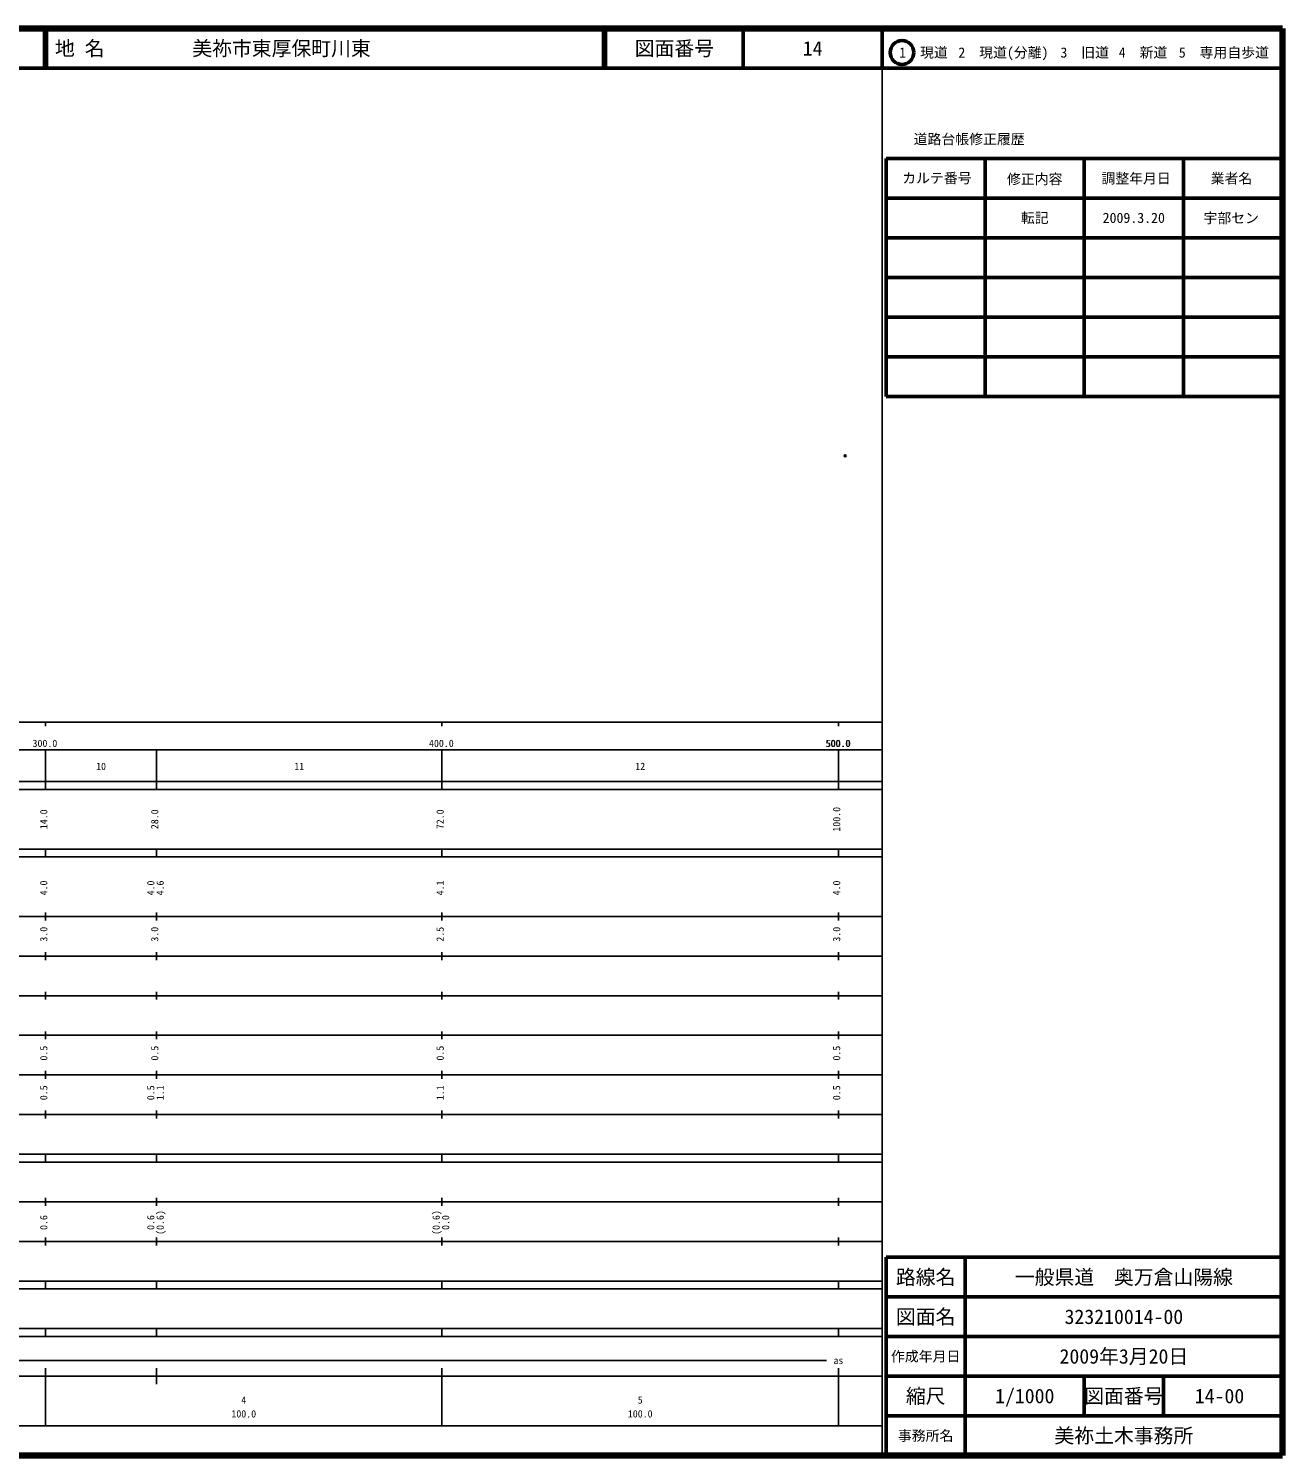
# Model space of a CAD drawing. Units: millimetres on the paper. Extents: x 40 to 680, y 20 to 380.
# Drawn here: x 363.7 to 680, y 20 to 380 of the extents above; entities that cross this region are included whole.
import ezdxf
from ezdxf.enums import TextEntityAlignment as Align

# ---------------------------------------------------------------- set-up
doc = ezdxf.new("R2010")
doc.units = ezdxf.units.MM
doc.header["$PDMODE"] = 32
doc.header["$PDSIZE"] = 0.5
doc.layers.add('M-OTRS', color=6, linetype='Continuous')
doc.layers.add('M-TTL-TXT', color=7, linetype='Continuous')
for name, color, linetype, lineweight in [('M-TTL', 2, 'Continuous', 140), ('M-TTL-BAND', 7, 'Continuous', 25), ('M-TTL-FRAM', 2, 'Continuous', 50), ('M-TTL-LINE', 7, 'Continuous', 50)]:
    doc.layers.add(name, color=color, linetype=linetype, lineweight=lineweight)
doc.styles.add('ＭＳ ゴシック', font='')
doc.styles.get('ＭＳ ゴシック').set_extended_font_data('MS Gothic')

msp = doc.modelspace()

# ---------------------------------------------------------------- linework, layer by layer
at = {"layer": 'M-OTRS'}
msp.add_point((569.7, 272.175), dxfattribs=at)
at = {"layer": 'M-TTL'}
for p, q in [((680, 380), (40, 380)), ((680, 20), (680, 380)), ((40, 20), (680, 20))]:
    msp.add_line(p, q, dxfattribs=at)
at = {"layer": 'M-TTL-BAND'}
for p, q in [((579, 20), (579, 370)), ((40, 205), (579, 205)), ((368, 205), (368, 204)), ((468, 205), (468, 204)), ((568, 205), (568, 204)), ((68, 198), (579, 198)), ((368, 188), (368, 198)), ((396, 188), (396, 198)), ((468, 188), (468, 198)), ((568, 188), (568, 198)), ((40, 190), (579, 190)), ((40, 188), (579, 188)), ((40, 173), (579, 173)), ((368, 171), (368, 173)), ((396, 171), (396, 173)), ((468, 171), (468, 173)), ((568, 171), (568, 173)), ((40, 171), (579, 171)), ((40, 156), (579, 156)), ((368, 155), (368, 157)), ((396, 155), (396, 157)), ((468, 155), (468, 157)), ((568, 155), (568, 157)), ((46, 146), (579, 146)), ((368, 145), (368, 147)), ((396, 145), (396, 147)), ((468, 145), (468, 147)), ((568, 145), (568, 147)), ((368, 135), (368, 137)), ((396, 135), (396, 137)), ((468, 135), (468, 137)), ((568, 135), (568, 137)), ((52, 136), (579, 136)), ((46, 126), (579, 126)), ((368, 125), (368, 127)), ((396, 125), (396, 127)), ((468, 125), (468, 127)), ((568, 125), (568, 127)), ((52, 116), (579, 116)), ((368, 115), (368, 117)), ((396, 115), (396, 117)), ((468, 115), (468, 117)), ((568, 115), (568, 117)), ((46, 106), (579, 106)), ((368, 105), (368, 107)), ((396, 105), (396, 107)), ((468, 105), (468, 107)), ((568, 105), (568, 107)), ((40, 96), (579, 96)), ((40, 94), (579, 94)), ((368, 94), (368, 96)), ((396, 94), (396, 96)), ((468, 94), (468, 96)), ((568, 94), (568, 96)), ((49, 84), (579, 84)), ((368, 83), (368, 85)), ((396, 83), (396, 85)), ((468, 83), (468, 85)), ((568, 83), (568, 85)), ((40, 74), (579, 74)), ((368, 73), (368, 75)), ((396, 73), (396, 75)), ((468, 73), (468, 75)), ((568, 73), (568, 75)), ((40, 64), (579, 64)), ((40, 62), (579, 62)), ((368, 62), (368, 64)), ((396, 62), (396, 64)), ((468, 62), (468, 64)), ((568, 62), (568, 64)), ((40, 52), (579, 52)), ((368, 50), (368, 52)), ((396, 50), (396, 52)), ((468, 50), (468, 52)), ((568, 50), (568, 52)), ((40, 50), (579, 50)), ((71, 44), (565, 44)), ((40, 40), (579, 40)), ((368, 27.5), (368, 42)), ((396, 38), (396, 42)), ((468, 27.5), (468, 42)), ((568, 27.5), (568, 42)), ((68, 27.5), (579, 27.5))]:
    msp.add_line(p, q, dxfattribs=at)
at = {"layer": 'M-TTL-FRAM'}
for p, q in [((580, 347.197), (580, 287.197)), ((580, 347.197), (680, 347.197)), ((580, 287.197), (680, 287.197)), ((680, 70), (580, 70)), ((580, 70), (580, 20))]:
    msp.add_line(p, q, dxfattribs=at)
at = {"layer": 'M-TTL-LINE'}
for p, q in [((367.75, 380), (367.75, 370)), ((368.25, 380), (368.25, 370)), ((508.747, 380), (508.747, 370)), ((509.247, 380), (509.247, 370)), ((543.997, 380), (543.997, 370)), ((579, 380), (579, 370)), ((40, 370), (680, 370)), ((605, 347.197), (605, 287.197)), ((630, 347.197), (630, 287.197)), ((655, 347.197), (655, 287.197)), ((580, 337.197), (680, 337.197)), ((580, 327.197), (680, 327.197)), ((580, 317.197), (680, 317.197)), ((580, 307.197), (680, 307.197)), ((580, 297.197), (680, 297.197)), ((600, 70), (600, 20)), ((680, 60), (580, 60)), ((680, 50), (580, 50)), ((680, 40), (580, 40)), ((630, 40), (630, 30)), ((650, 40), (650, 30)), ((680, 30), (580, 30))]:
    msp.add_line(p, q, dxfattribs=at)
msp.add_circle((584.031, 373.958), 3, dxfattribs=at)

# ---------------------------------------------------------------- texts
at = {"layer": 'M-TTL-BAND', "style": 'ＭＳ ゴシック'}
for s, p in [('300.0', (367.844, 198.195)), ('400.0', (467.844, 198.195)), ('500.0', (567.844, 198.195)), ('500.0', (568, 198.195)), ('10', (382, 192.405)), ('11', (432, 192.405)), ('12', (518, 192.405)), ('as', (568, 42.5)), ('4', (418, 32.523)), ('5', (518, 32.523)), ('100.0', (418, 29.033)), ('100.0', (518, 29.033))]:
    msp.add_text(s, height=1.833, dxfattribs=at).set_placement(p, align=Align.BOTTOM_CENTER)
for s, p in [('14.0', (369, 180.5)), ('28.0', (397, 180.5)), ('72.0', (469, 180.5)), ('100.0', (569, 180.5)), ('4.0', (369, 163.174)), ('4.0', (396, 163.174)), ('4.6', (398.37, 163.174)), ('4.1', (469, 163.174)), ('4.0', (569, 163.174)), ('3.0', (369, 151.5)), ('3.0', (397, 151.5)), ('2.5', (469, 151.5)), ('3.0', (569, 151.5)), ('0.5', (369, 121.5)), ('0.5', (397, 121.5)), ('0.5', (469, 121.5)), ('0.5', (569, 121.5)), ('0.5', (369, 111.5)), ('0.5', (396, 111.5)), ('1.1', (398.37, 111.5)), ('1.1', (469, 111.5)), ('0.5', (569, 111.5)), ('0.6', (369, 78.764)), ('0.6', (396, 78.764)), ('(0.6)', (398.37, 78.764)), ('(0.6)', (468, 78.764)), ('0.0', (470.37, 78.764))]:
    msp.add_text(s, height=1.833, rotation=90, dxfattribs=at).set_placement(p, align=Align.BOTTOM_CENTER)
at = {"layer": 'M-TTL-TXT', "style": 'ＭＳ ゴシック'}
for s, p in [('地 名', (370.38, 375)), ('美祢市東厚保町川東', (405.024, 375))]:
    msp.add_text(s, height=3.666, dxfattribs=at).set_placement(p, align=Align.MIDDLE_LEFT)
for s, height, p in [('図面番号', 3.666, (526.622, 375)), ('14', 3.666, (561.497, 375)), ('1\u3000現道', 2.566, (589.448, 373.958)), ('2\u3000現道(分離)', 2.566, (609.619, 373.958)), ('3\u3000旧道', 2.566, (630.121, 373.958)), ('4\u3000新道', 2.566, (644.824, 373.958)), ('5\u3000専用自歩道', 2.566, (665.228, 373.958)), ('道路台帳修正履歴', 2.566, (600.968, 352.113)), ('カルテ番号', 2.566, (592.839, 342.277)), ('修正内容', 2.566, (617.509, 342.023)), ('調整年月日', 2.566, (643.089, 342.197)), ('業者名', 2.566, (667.134, 342.197)), ('転記', 2.566, (617.5, 332.245)), ('2009.3.20', 2.566, (642.5, 332.245)), ('宇部セン', 2.566, (667.077, 332.189)), ('路線名', 3.666, (590, 65)), ('路線名', 3.666, (590, 65)), ('一般県道\u3000奥万倉山陽線', 3.666, (640, 65)), ('図面名', 3.666, (590, 55)), ('図面名', 3.666, (590, 55)), ('323210014-00', 3.666, (640, 55)), ('2009年3月20日', 3.666, (640, 45)), ('作成年月日', 2.566, (590, 45)), ('作成年月日', 2.566, (590, 45)), ('縮尺', 3.666, (590, 35)), ('縮尺', 3.666, (590, 35)), ('1/1000', 3.666, (615, 35)), ('図面番号', 3.666, (640, 35)), ('図面番号', 3.666, (640, 35)), ('14-00', 3.666, (664.125, 35)), ('事務所名', 2.566, (590, 25)), ('事務所名', 2.566, (590, 25)), ('美祢土木事務所', 3.666, (640, 25))]:
    msp.add_text(s, height=height, dxfattribs=at).set_placement(p, align=Align.MIDDLE_CENTER)

doc.saveas('drawing.dxf')
